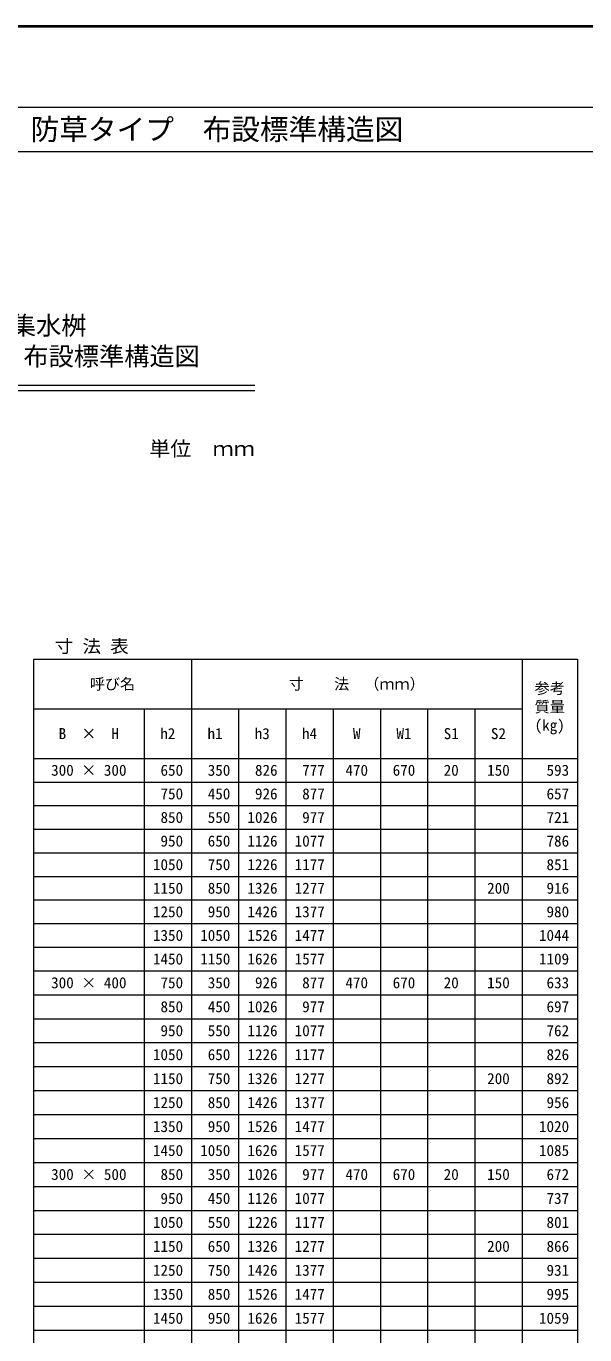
# Model space of a CAD drawing. Units: millimetres at full size; details may follow other scales. Extents: x 171976 to 209231, y 872007 to 885239.
# Drawn here: x 184225 to 185738, y 881137 to 884687 of the extents above; entities that cross this region are included whole.
import ezdxf
from ezdxf.enums import TextEntityAlignment as Align

# ---------------------------------------------------------------- set-up
doc = ezdxf.new("R2010")
doc.units = ezdxf.units.MM
doc.header["$LTSCALE"] = 40
for name, color, linetype, lineweight in [('0_2', 7, 'Continuous', 20), ('Defpoints_3', 8, 'Continuous', 0), ('図枠', 7, 'Continuous', 5), ('寸法表', 30, 'Continuous', 13)]:
    doc.layers.add(name, color=color, linetype=linetype, lineweight=lineweight)
doc.layers.add('文字', color=7, linetype='Continuous')
doc.styles.add('ＭＳ ゴシック', font='')
doc.styles.add('ＭＳ 明朝', font='')
doc.styles.get('ＭＳ ゴシック').set_extended_font_data('MS Gothic')
doc.styles.get('ＭＳ 明朝').set_extended_font_data('MS Mincho')

msp = doc.modelspace()

# ---------------------------------------------------------------- linework, layer by layer
at = {"layer": '0_2'}
for p, q in [((183044.36, 883713.55), (184844.36, 883713.55)), ((183044.36, 883698.55), (184844.36, 883698.55))]:
    msp.add_line(p, q, dxfattribs=at)
at = {"layer": 'Defpoints_3'}
for p, q in [((184244.36, 882636.76), (184544.36, 882636.76)), ((185056.36, 882636.76), (185568.36, 882636.76)), ((184244.36, 882572.76), (184544.36, 882572.76)), ((185056.36, 882572.76), (185568.36, 882572.76)), ((184244.36, 882508.76), (184544.36, 882508.76)), ((185056.36, 882508.76), (185568.36, 882508.76)), ((184244.36, 882444.76), (184544.36, 882444.76)), ((185056.36, 882444.76), (185568.36, 882444.76)), ((184244.36, 882380.76), (184544.36, 882380.76)), ((185056.36, 882380.76), (185440.36, 882380.76)), ((184244.36, 882316.76), (184544.36, 882316.76)), ((185056.36, 882316.76), (185568.36, 882316.76)), ((184244.36, 882252.76), (184544.36, 882252.76)), ((185056.36, 882252.76), (185568.36, 882252.76)), ((184244.36, 882188.76), (184544.36, 882188.76)), ((185056.36, 882188.76), (185568.36, 882188.76)), ((184244.36, 882059.76), (184544.36, 882059.76)), ((185056.36, 882059.76), (185568.36, 882059.76)), ((184244.36, 881994.76), (184544.36, 881994.76)), ((185056.36, 881994.76), (185568.36, 881994.76)), ((184244.36, 881929.76), (184544.36, 881929.76)), ((185056.36, 881929.76), (185568.36, 881929.76)), ((184244.36, 881864.76), (184544.36, 881864.76)), ((185056.36, 881864.76), (185440.36, 881864.76)), ((184244.36, 881799.76), (184544.36, 881799.76)), ((185056.36, 881799.76), (185568.36, 881799.76)), ((184244.36, 881734.76), (184544.36, 881734.76)), ((185056.36, 881734.76), (185568.36, 881734.76)), ((184244.36, 881669.76), (184544.36, 881669.76)), ((185056.36, 881669.76), (185568.36, 881669.76)), ((184244.36, 881539.76), (184544.36, 881539.76)), ((185056.36, 881539.76), (185568.36, 881539.76)), ((184244.36, 881474.76), (184544.36, 881474.76)), ((185056.36, 881474.76), (185568.36, 881474.76)), ((184244.36, 881409.76), (184544.36, 881409.76)), ((185056.36, 881409.76), (185440.36, 881409.76)), ((184244.36, 881344.76), (184544.36, 881344.76)), ((185056.36, 881344.76), (185568.36, 881344.76)), ((184244.36, 881279.76), (184544.36, 881279.76)), ((185056.36, 881279.76), (185568.36, 881279.76)), ((184244.36, 881214.76), (184544.36, 881214.76)), ((185056.36, 881214.76), (185568.36, 881214.76))]:
    msp.add_line(p, q, dxfattribs=at)
at = {"layer": '図枠', "lineweight": 40}
msp.add_line((181994.36, 884687.22), (189794.36, 884687.22), dxfattribs=at)
at = {"layer": '図枠', "lineweight": 13}
for p, q in [((182294.36, 884467.22), (189494.36, 884467.22)), ((182294.36, 884347.22), (189494.36, 884347.22))]:
    msp.add_line(p, q, dxfattribs=at)
at = {"layer": '寸法表'}
for p, q in [((184244.36, 882970.08), (185718.36, 882970.08)), ((184244.36, 882970.08), (184244.36, 879654.76)), ((184672.36, 882970.08), (184672.36, 879654.76)), ((185568.36, 882970.08), (185568.36, 879654.76)), ((185718.36, 882970.08), (185718.36, 879654.76)), ((184244.36, 882835.42), (185568.36, 882835.42)), ((184544.36, 882835.42), (184544.36, 879654.76)), ((184800.36, 882835.42), (184800.36, 879654.76)), ((184928.36, 882835.42), (184928.36, 879654.76)), ((185056.36, 882835.42), (185056.36, 879654.76)), ((185184.36, 882835.42), (185184.36, 879654.76)), ((185312.36, 882835.42), (185312.36, 879654.76)), ((185440.36, 882835.42), (185440.36, 879654.76)), ((184244.36, 882700.76), (185718.36, 882700.76)), ((184544.36, 882636.76), (185056.36, 882636.76)), ((185568.36, 882636.76), (185718.36, 882636.76)), ((184544.36, 882572.76), (185056.36, 882572.76)), ((185568.36, 882572.76), (185718.36, 882572.76)), ((184544.36, 882508.76), (185056.36, 882508.76)), ((185568.36, 882508.76), (185718.36, 882508.76)), ((184544.36, 882444.76), (185056.36, 882444.76)), ((185568.36, 882444.76), (185718.36, 882444.76)), ((184544.36, 882380.76), (185056.36, 882380.76)), ((185440.36, 882380.76), (185718.36, 882380.76)), ((184544.36, 882316.76), (185056.36, 882316.76)), ((185568.36, 882316.76), (185718.36, 882316.76)), ((184544.36, 882252.76), (185056.36, 882252.76)), ((185568.36, 882252.76), (185718.36, 882252.76)), ((184544.36, 882188.76), (185056.36, 882188.76)), ((185568.36, 882188.76), (185718.36, 882188.76)), ((184244.36, 882124.76), (185718.36, 882124.76)), ((184544.36, 882059.76), (185056.36, 882059.76)), ((185568.36, 882059.76), (185718.36, 882059.76)), ((184544.36, 881994.76), (185056.36, 881994.76)), ((185568.36, 881994.76), (185718.36, 881994.76)), ((184544.36, 881929.76), (185056.36, 881929.76)), ((185568.36, 881929.76), (185718.36, 881929.76)), ((184544.36, 881864.76), (185056.36, 881864.76)), ((185440.36, 881864.76), (185718.36, 881864.76)), ((184544.36, 881799.76), (185056.36, 881799.76)), ((185568.36, 881799.76), (185718.36, 881799.76)), ((184544.36, 881734.76), (185056.36, 881734.76)), ((185568.36, 881734.76), (185718.36, 881734.76)), ((184544.36, 881669.76), (185056.36, 881669.76)), ((185568.36, 881669.76), (185718.36, 881669.76)), ((184244.36, 881604.76), (185718.36, 881604.76)), ((184544.36, 881539.76), (185056.36, 881539.76)), ((185568.36, 881539.76), (185718.36, 881539.76)), ((184544.36, 881474.76), (185056.36, 881474.76)), ((185568.36, 881474.76), (185718.36, 881474.76)), ((184544.36, 881409.76), (185056.36, 881409.76)), ((185440.36, 881409.76), (185718.36, 881409.76)), ((184544.36, 881344.76), (185056.36, 881344.76)), ((185568.36, 881344.76), (185718.36, 881344.76)), ((184544.36, 881279.76), (185056.36, 881279.76)), ((185568.36, 881279.76), (185718.36, 881279.76)), ((184544.36, 881214.76), (185056.36, 881214.76)), ((185568.36, 881214.76), (185718.36, 881214.76)), ((184244.36, 881149.76), (185718.36, 881149.76))]:
    msp.add_line(p, q, dxfattribs=at)

# ---------------------------------------------------------------- texts
at = {"layer": '図枠', "style": 'ＭＳ ゴシック'}
msp.add_text('\u3000ＩＢＣ排水側溝\u3000深型集水桝\u3000セミフラットＢ Ⅲ型 防草タイプ\u3000布設標準構造図\u3000', height=56.96, dxfattribs=at).set_placement((182294.36, 884407.22), align=Align.MIDDLE_LEFT)
at = {"layer": '寸法表', "style": 'ＭＳ 明朝'}
for s, p in [('呼び名', (184458.36, 882902.75)), ('寸\u3000\u3000法\u3000（ｍｍ）', (185120.36, 882902.75)), ('B\u3000×\u3000H', (184394.36, 882768.09)), ('h2', (184608.36, 882768.09)), ('h1', (184736.36, 882768.09)), ('h3', (184864.36, 882768.09)), ('h4', (184992.36, 882768.09)), ('W', (185120.36, 882768.09)), ('W1', (185248.36, 882768.09)), ('S1', (185376.36, 882768.09)), ('S2', (185504.36, 882768.09)), ('300 × 300', (184394.36, 882668.76)), ('470', (185120.36, 882668.76)), ('670', (185248.36, 882668.76)), ('20', (185376.36, 882668.76)), ('150', (185504.36, 882668.76)), ('200', (185504.36, 882348.76)), ('300 × 400', (184394.36, 882092.26)), ('470', (185120.36, 882092.26)), ('670', (185248.36, 882092.26)), ('20', (185376.36, 882092.26)), ('150', (185504.36, 882092.26)), ('200', (185504.36, 881832.26)), ('300 × 500', (184394.36, 881572.26)), ('470', (185120.36, 881572.26)), ('670', (185248.36, 881572.26)), ('20', (185376.36, 881572.26)), ('150', (185504.36, 881572.26)), ('200', (185504.36, 881377.26))]:
    msp.add_text(s, height=30.02, dxfattribs=at).set_placement(p, align=Align.MIDDLE_CENTER)
for s, p in [('参考', (185602.41, 882905.89)), ('質量', (185602.41, 882855.89)), ('(kg)', (185602.41, 882805.89))]:
    msp.add_text(s, height=30.02, dxfattribs=at).set_placement(p, align=Align.TOP_LEFT)
for s, p in [('650', (184649.86, 882668.76)), ('350', (184777.86, 882668.76)), ('826', (184905.86, 882668.76)), ('777', (185033.86, 882668.76)), ('593', (185695.86, 882668.76)), ('750', (184649.86, 882604.76)), ('450', (184777.86, 882604.76)), ('926', (184905.86, 882604.76)), ('877', (185033.86, 882604.76)), ('657', (185695.86, 882604.76)), ('850', (184649.86, 882540.76)), ('550', (184777.86, 882540.76)), ('1026', (184905.86, 882540.76)), ('977', (185033.86, 882540.76)), ('721', (185695.86, 882540.76)), ('950', (184649.86, 882476.76)), ('650', (184777.86, 882476.76)), ('1126', (184905.86, 882476.76)), ('1077', (185033.86, 882476.76)), ('786', (185695.86, 882476.76)), ('1050', (184649.86, 882412.76)), ('750', (184777.86, 882412.76)), ('1226', (184905.86, 882412.76)), ('1177', (185033.86, 882412.76)), ('851', (185695.86, 882412.76)), ('1150', (184649.86, 882348.76)), ('850', (184777.86, 882348.76)), ('1326', (184905.86, 882348.76)), ('1277', (185033.86, 882348.76)), ('916', (185695.86, 882348.76)), ('1250', (184649.86, 882284.76)), ('950', (184777.86, 882284.76)), ('1426', (184905.86, 882284.76)), ('1377', (185033.86, 882284.76)), ('980', (185695.86, 882284.76)), ('1350', (184649.86, 882220.76)), ('1050', (184777.86, 882220.76)), ('1526', (184905.86, 882220.76)), ('1477', (185033.86, 882220.76)), ('1044', (185695.86, 882220.76)), ('1450', (184649.86, 882156.76)), ('1150', (184777.86, 882156.76)), ('1626', (184905.86, 882156.76)), ('1577', (185033.86, 882156.76)), ('1109', (185695.86, 882156.76)), ('750', (184649.86, 882092.26)), ('350', (184777.86, 882092.26)), ('926', (184905.86, 882092.26)), ('877', (185033.86, 882092.26)), ('633', (185695.86, 882092.26)), ('850', (184649.86, 882027.26)), ('450', (184777.86, 882027.26)), ('1026', (184905.86, 882027.26)), ('977', (185033.86, 882027.26)), ('697', (185695.86, 882027.26)), ('950', (184649.86, 881962.26)), ('550', (184777.86, 881962.26)), ('1126', (184905.86, 881962.26)), ('1077', (185033.86, 881962.26)), ('762', (185695.86, 881962.26)), ('1050', (184649.86, 881897.26)), ('650', (184777.86, 881897.26)), ('1226', (184905.86, 881897.26)), ('1177', (185033.86, 881897.26)), ('826', (185695.86, 881897.26)), ('1150', (184649.86, 881832.26)), ('750', (184777.86, 881832.26)), ('1326', (184905.86, 881832.26)), ('1277', (185033.86, 881832.26)), ('892', (185695.86, 881832.26)), ('1250', (184649.86, 881767.26)), ('850', (184777.86, 881767.26)), ('1426', (184905.86, 881767.26)), ('1377', (185033.86, 881767.26)), ('956', (185695.86, 881767.26)), ('1350', (184649.86, 881702.26)), ('950', (184777.86, 881702.26)), ('1526', (184905.86, 881702.26)), ('1477', (185033.86, 881702.26)), ('1020', (185695.86, 881702.26)), ('1450', (184649.86, 881637.26)), ('1050', (184777.86, 881637.26)), ('1626', (184905.86, 881637.26)), ('1577', (185033.86, 881637.26)), ('1085', (185695.86, 881637.26)), ('850', (184649.86, 881572.26)), ('350', (184777.86, 881572.26)), ('1026', (184905.86, 881572.26)), ('977', (185033.86, 881572.26)), ('672', (185695.86, 881572.26)), ('950', (184649.86, 881507.26)), ('450', (184777.86, 881507.26)), ('1126', (184905.86, 881507.26)), ('1077', (185033.86, 881507.26)), ('737', (185695.86, 881507.26)), ('1050', (184649.86, 881442.26)), ('550', (184777.86, 881442.26)), ('1226', (184905.86, 881442.26)), ('1177', (185033.86, 881442.26)), ('801', (185695.86, 881442.26)), ('1150', (184649.86, 881377.26)), ('650', (184777.86, 881377.26)), ('1326', (184905.86, 881377.26)), ('1277', (185033.86, 881377.26)), ('866', (185695.86, 881377.26)), ('1250', (184649.86, 881312.26)), ('750', (184777.86, 881312.26)), ('1426', (184905.86, 881312.26)), ('1377', (185033.86, 881312.26)), ('931', (185695.86, 881312.26)), ('1350', (184649.86, 881247.26)), ('850', (184777.86, 881247.26)), ('1526', (184905.86, 881247.26)), ('1477', (185033.86, 881247.26)), ('995', (185695.86, 881247.26)), ('1450', (184649.86, 881182.26)), ('950', (184777.86, 881182.26)), ('1626', (184905.86, 881182.26)), ('1577', (185033.86, 881182.26)), ('1059', (185695.86, 881182.26))]:
    msp.add_text(s, height=30.02, dxfattribs=at).set_placement(p, align=Align.MIDDLE_RIGHT)
at = {"layer": '文字', "style": 'ＭＳ 明朝'}
for s, p in [(' ＩＢＣ排水側溝 深型集水桝', (183500.73, 883900.01)), ('セミフラットＢⅢ型 防草タイプ 布設標準構造図', (183193.61, 883816.68))]:
    msp.add_text(s, height=50.04, dxfattribs=at).set_placement(p, align=Align.TOP_LEFT)
at = {"layer": '文字', "style": 'ＭＳ 明朝', "width": 1.05}
msp.add_text('単位\u3000ｍｍ', height=40.03, dxfattribs=at).set_placement((184844.36, 883509.02), align=Align.BOTTOM_RIGHT)
msp.add_text('寸 法 表', height=35.03, dxfattribs=at).set_placement((184402.36, 883005.08), align=Align.MIDDLE_CENTER)

doc.saveas('drawing.dxf')
